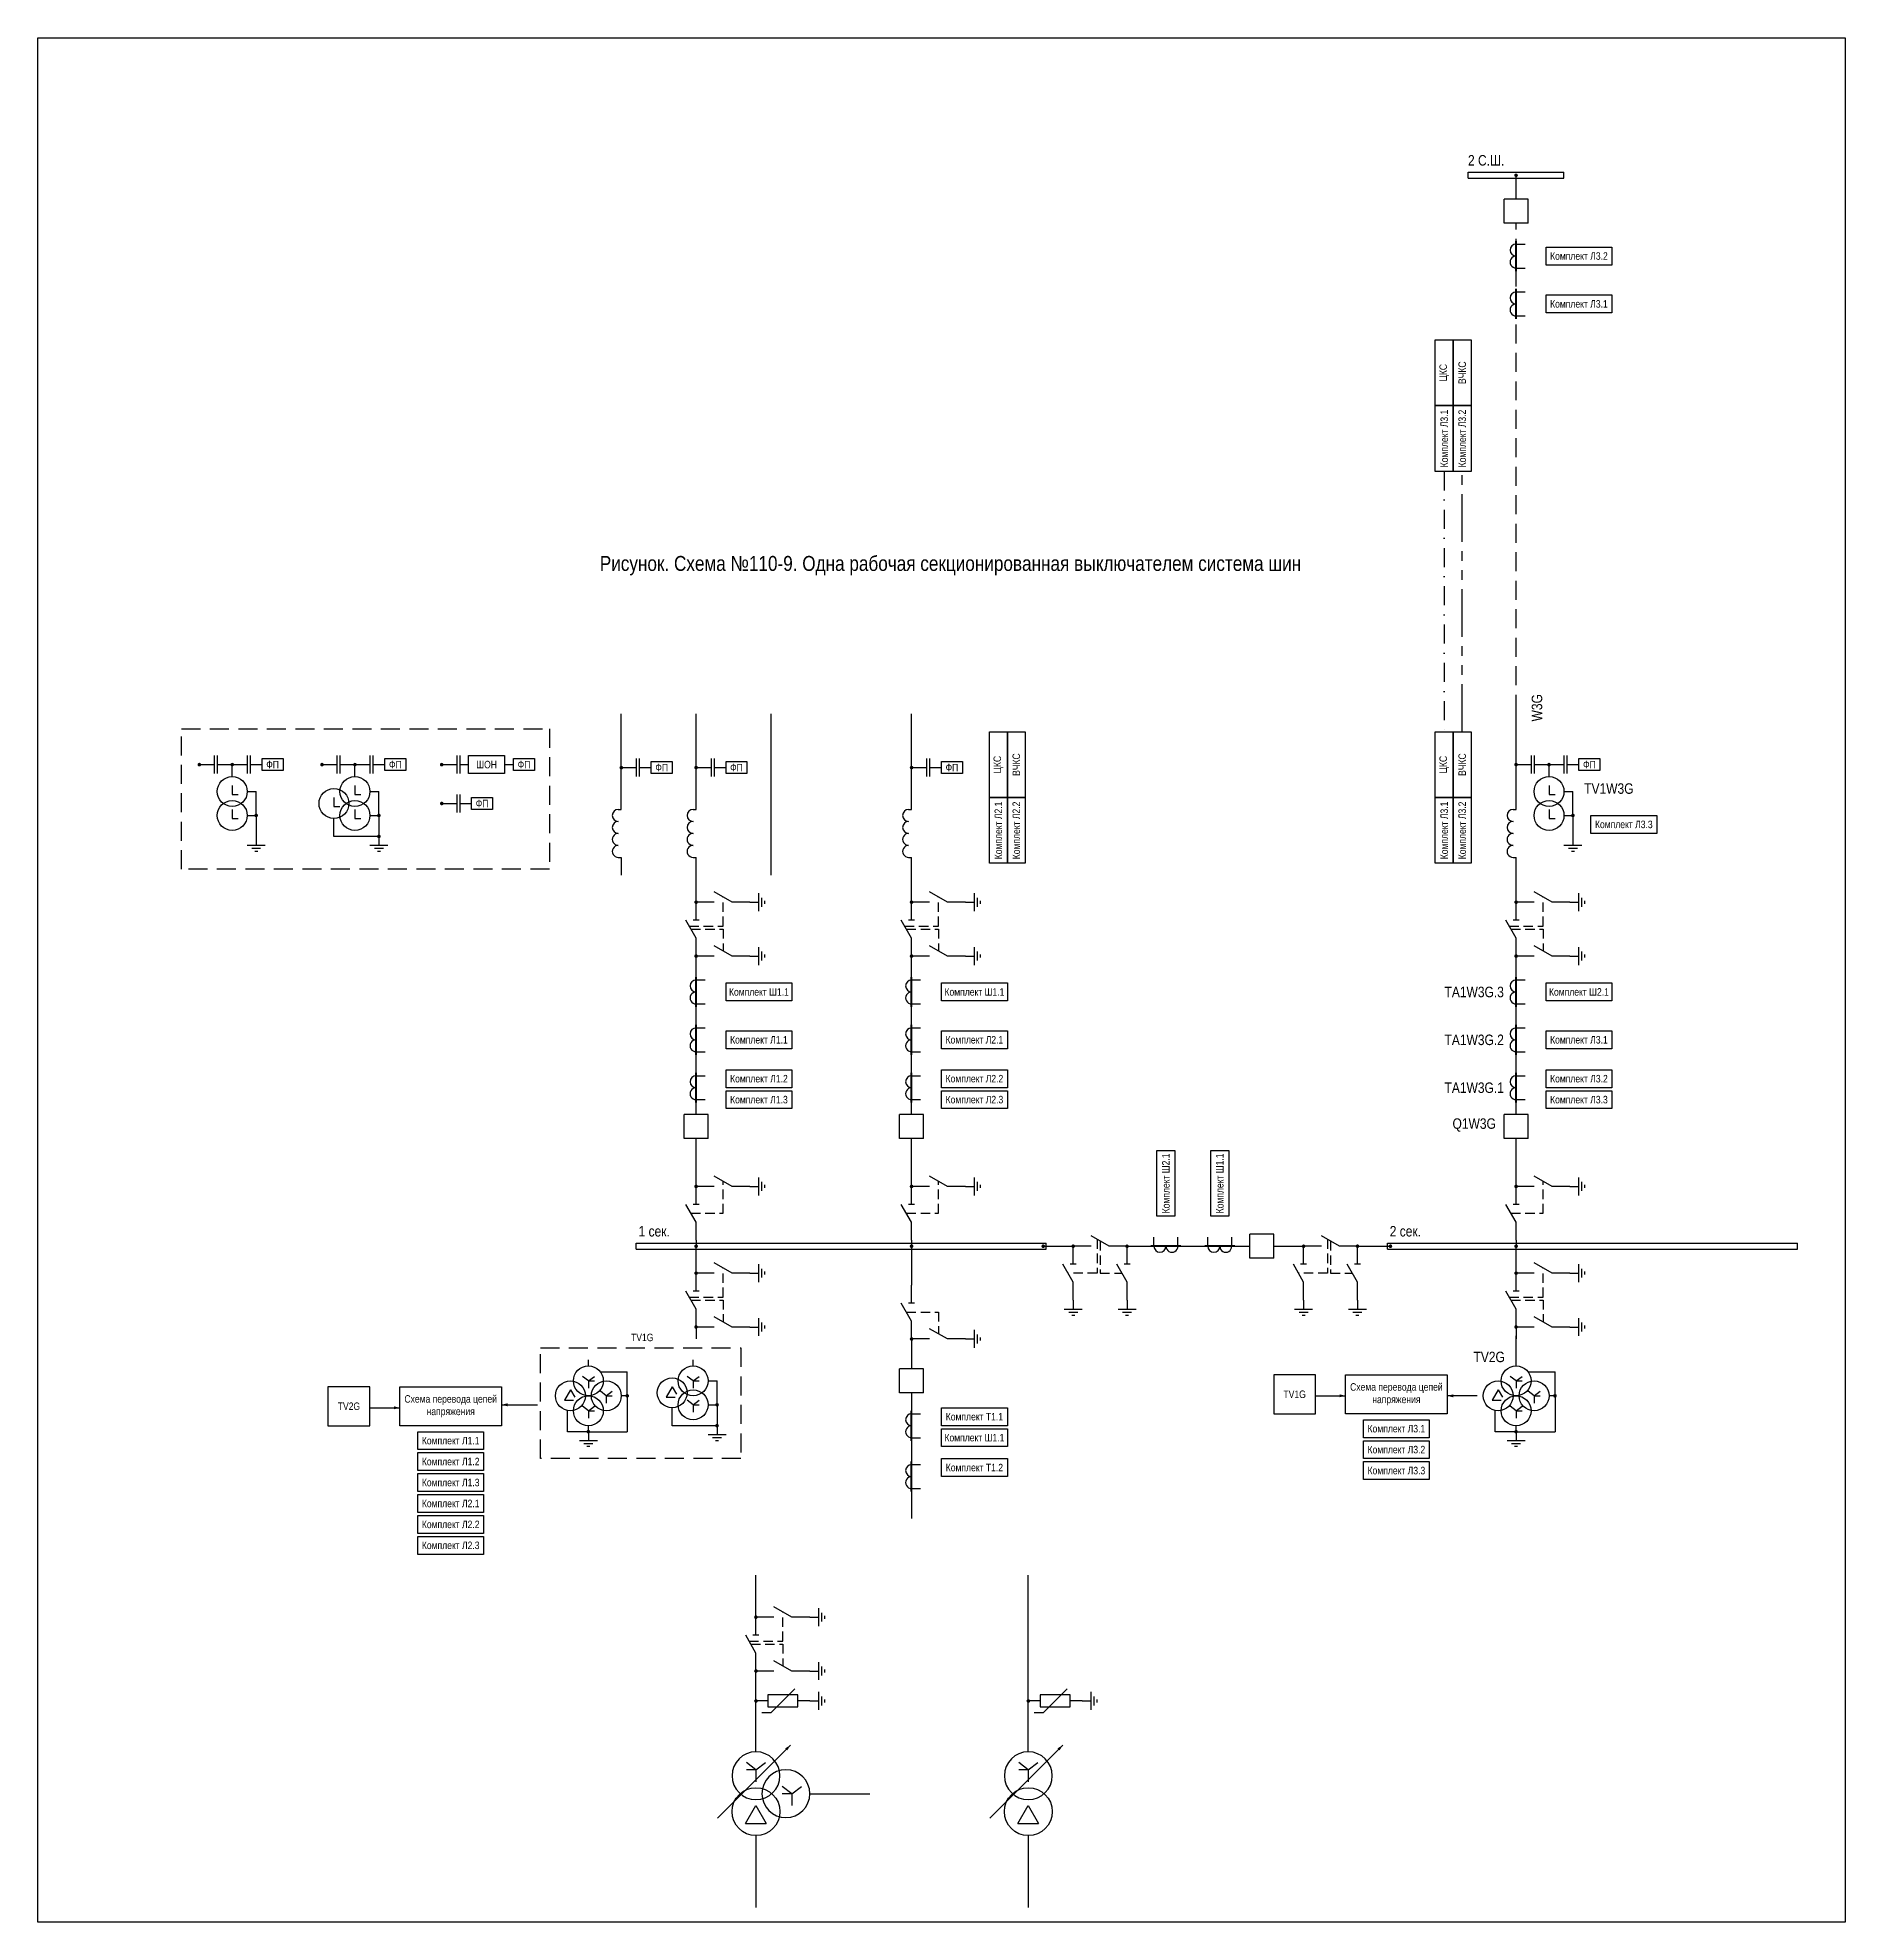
# Model space of a CAD drawing. Header units: millimetres. Extents: x -73 to 1780, y 0 to 1300.
# Drawn here: x -73 to 531, y 485 to 1115 of the extents above; entities that cross this region are included whole.
import ezdxf
from ezdxf.enums import TextEntityAlignment as Align

# ---------------------------------------------------------------- set-up
doc = ezdxf.new("R2010")
doc.units = ezdxf.units.MM
for name, pattern in [('фантом2', [31.75, 15.875, -3.175, 3.175, -3.175, 3.175, -3.175]), ('штриховая2', [9.525, 6.35, -3.175]), ('штрихпунктирная2', [12.7, 6.35, -3.175, 0, -3.175])]:
    doc.linetypes.add(name, pattern=pattern)
doc.layers.add('Основная', color=7, linetype='Continuous')
doc.styles.get("Standard").update_dxf_attribs({"font": 'ARIALN.TTF'})
doc.styles.add('Вывод', font='tahoma.ttf', dxfattribs={"height": 2.5})
doc.styles.add('Компонент', font='ARIALN.TTF', dxfattribs={"height": 3.5})
doc.styles.add('Функция', font='ARIALN.TTF', dxfattribs={"height": 2})

# ---------------------------------------------------------------- blocks, each defined once
blk = doc.blocks.new('*U45')
at = {"layer": 'Основная', "color": 0}
for p, q in [((0, 0), (137, 0)), ((0, -2), (0, 0)), ((137, -2), (137, 0)), ((0, -2), (137, -2))]:
    blk.add_line(p, q, dxfattribs=at)
at = {"layer": 'Основная', "style": 'Компонент'}
blk.add_attdef('ОШ', text='', height=3.5, dxfattribs=at).set_placement((6, 4), align=Align.MIDDLE_CENTER)
blk = doc.blocks.new('*U14')
at = {"layer": 'Основная', "color": 0}
blk.add_line((0, 0), (6, 3.43), dxfattribs=at)
blk = doc.blocks.new('*U26')
at = {"layer": 'Основная', "color": 0}
for p, q in [((-3, 0), (-9, 0)), ((9, 0), (3, 0))]:
    blk.add_line(p, q, dxfattribs=at)
at = {"layer": 'Основная', "ltscale": 0.25, "xscale": -1}
blk.add_blockref('*U14', (3, 0), dxfattribs=at)
at = {"layer": 'Основная'}
for tag, height, style, p in [('ОУ', 3.5, 'Компонент', (-25, 0)), ('В1', 2.5, 'Вывод', (-7, -2)), ('В2', 2.5, 'Вывод', (7, -2))]:
    blk.add_attdef(tag, text='', height=height, dxfattribs=dict(at, style=style)).set_placement(p, align=Align.MIDDLE_CENTER)
blk = doc.blocks.new('*U27')
at = {"layer": 'Основная'}
for p, q in [((-3, 0), (0, 0)), ((0, -3), (0, 3)), ((1, -1.5), (1, 1.5)), ((2, -0.5), (2, 0.5))]:
    blk.add_line(p, q, dxfattribs=at)
blk = doc.blocks.new('*U16')
at = {"layer": 'Основная', "color": 0}
blk.add_line((0, -1), (0, 1), dxfattribs=at)
blk = doc.blocks.new('*U25')
at = {"layer": 'Основная', "color": 0}
for p, q in [((0, 3), (0, 9)), ((0, -9), (0, -3))]:
    blk.add_line(p, q, dxfattribs=at)
at = {"ltscale": 0.25, "rotation": 89.99999999999999}
blk.add_blockref('*U16', (0, 3), dxfattribs=at)
at = {"layer": 'Основная', "ltscale": 0.25, "rotation": 89.99999999999999}
blk.add_blockref('*U14', (0, -3), dxfattribs=at)
at = {"layer": 'Основная'}
for tag, height, style, p in [('В1', 2.5, 'Вывод', (2, 7)), ('ОУ', 3.5, 'Компонент', (-12, 0)), ('В2', 2.5, 'Вывод', (2, -7))]:
    blk.add_attdef(tag, text='', height=height, dxfattribs=dict(at, style=style)).set_placement(p, align=Align.MIDDLE_CENTER)
blk = doc.blocks.new('*U29')
at = {"layer": 'Основная'}
for p, q in [((0, 0), (-8, 0)), ((-8, -8), (-8, 0)), ((0, -8), (0, 0)), ((0, -8), (-8, -8))]:
    blk.add_line(p, q, dxfattribs=at)
at = {"layer": 'Основная', "style": 'Компонент'}
blk.add_attdef('ОУ', text='', height=3.5, dxfattribs=at).set_placement((-15, -3), align=Align.MIDDLE_CENTER)
blk = doc.blocks.new('*U30')
at = {"ltscale": 0.25, "const_width": 0.6}
blk.add_lwpolyline([(0, -0.3, 1), (0, 0.3, 1)], format="xyb", close=True, dxfattribs=at)
at = {"layer": 'Основная', "color": 0}
for p, q in [((0, 14), (0, 16)), ((0, 2), (0, 14)), ((0, 0), (0, 2))]:
    blk.add_line(p, q, dxfattribs=at)
blk = doc.blocks.new('*U52')
at = {"ltscale": 0.25}
for p, q in [((0, 4), (3, 4)), ((0, -4), (3, -4))]:
    blk.add_line(p, q, dxfattribs=at)
for centre, major_axis, start_param, end_param in [((0, -2), (-2, 0), 4.712389, 7.853982), ((0, 2), (0, -2), 3.141593, 6.283185)]:
    blk.add_ellipse(centre, major_axis=major_axis, ratio=1, start_param=start_param, end_param=end_param, dxfattribs=at)
at = {"layer": 'Основная', "color": 0, "lineweight": 50}
blk.add_line((0, -5), (0, 5), dxfattribs=at)
at = {"layer": 'Основная'}
for tag, height, style, p in [('В1', 2.5, 'Вывод', (5, 6)), ('ОУ', 3.5, 'Компонент', (-6, 0)), ('В2', 2.5, 'Вывод', (5, -6))]:
    blk.add_attdef(tag, text='', height=height, dxfattribs=dict(at, style=style)).set_placement(p, align=Align.MIDDLE_CENTER)
blk = doc.blocks.new('*U36')
at = {"ltscale": 0.25, "const_width": 0.6}
blk.add_lwpolyline([(0, -0.3, 1), (0, 0.3, 1)], format="xyb", close=True, dxfattribs=at)
at = {"layer": 'Основная', "color": 0}
for p, q in [((0, 7), (0, 9)), ((0, 2), (0, 7)), ((0, 0), (0, 2))]:
    blk.add_line(p, q, dxfattribs=at)
blk = doc.blocks.new('*U35')
at = {"ltscale": 0.25}
for p, q in [((0, 8), (1, 8)), ((0, -8), (1, -8))]:
    blk.add_line(p, q, dxfattribs=at)
for centre, major_axis, start_param, end_param in [((0, 6), (0, -2), 3.141593, 6.283185), ((0, -2), (-2, 0), 4.712389, 7.853982), ((0, 2), (0, -2), 3.141593, 6.283185), ((0, -6), (-2, 0), 4.712389, 7.853982)]:
    blk.add_ellipse(centre, major_axis=major_axis, ratio=1, start_param=start_param, end_param=end_param, dxfattribs=at)
at = {"layer": 'Основная'}
for tag, height, style, p in [('В1', 2.5, 'Вывод', (5, 6)), ('ОУ', 3.5, 'Компонент', (-6, 0)), ('В2', 2.5, 'Вывод', (5, -6))]:
    blk.add_attdef(tag, text='', height=height, dxfattribs=dict(at, style=style)).set_placement(p, align=Align.MIDDLE_CENTER)
blk = doc.blocks.new('*U40')
at = {"ltscale": 0.35}
for p, q in [((0, 2), (-2, -1.5)), ((0, 2), (1.5, -0.5)), ((-2, -1.5), (1, -1.5))]:
    blk.add_line(p, q, dxfattribs=at)
blk.add_circle((0, 0), 5, dxfattribs=at)
at = {"ltscale": 0.35, "style": 'Компонент'}
blk.add_attdef('ОУ', text='', height=3.5, dxfattribs=at).set_placement((-3, 10), align=Align.MIDDLE_CENTER)
blk = doc.blocks.new('*U39')
at = {"ltscale": 0.35}
for q in [(-2, 1.5), (2, 1.5), (2, 0), (0, -2.5)]:
    blk.add_line((0, 0), q, dxfattribs=at)
blk.add_circle((0, 0), 5, dxfattribs=at)
at = {"ltscale": 0.35, "style": 'Компонент'}
blk.add_attdef('ОУ', text='', height=3.5, dxfattribs=at).set_placement((0, 8), align=Align.MIDDLE_CENTER)
blk = doc.blocks.new('*U46')
at = {"ltscale": 0.25, "const_width": 0.6}
blk.add_lwpolyline([(0, -0.3, 1), (0, 0.3, 1)], format="xyb", close=True, dxfattribs=at)
at = {"layer": 'Основная', "color": 0}
for p, q in [((0, 6), (0, 8)), ((0, 2), (0, 6)), ((0, 0), (0, 2))]:
    blk.add_line(p, q, dxfattribs=at)
blk = doc.blocks.new('*U42')
at = {"layer": 'Основная'}
for p, q in [((3, 0), (-3, 0)), ((0, 3), (0, 0)), ((1.5, -1), (-1.5, -1)), ((0.5, -2), (-0.5, -2))]:
    blk.add_line(p, q, dxfattribs=at)
blk = doc.blocks.new('*U47')
at = {"ltscale": 0.25, "const_width": 0.6}
blk.add_lwpolyline([(0.3, 0, 1), (-0.3, 0, 1)], format="xyb", close=True, dxfattribs=at)
at = {"layer": 'Основная', "color": 0}
for p, q in [((-13, 0), (-15, 0)), ((-2, 0), (-13, 0)), ((0, 0), (-2, 0))]:
    blk.add_line(p, q, dxfattribs=at)
blk = doc.blocks.new('*U43')
at = {"ltscale": 0.25, "const_width": 0.6}
blk.add_lwpolyline([(0, -0.3, 1), (0, 0.3, 1)], format="xyb", close=True, dxfattribs=at)
at = {"layer": 'Основная', "color": 0}
for p, q in [((0, 7), (0, 9)), ((0, 2), (0, 7)), ((0, 0), (0, 2))]:
    blk.add_line(p, q, dxfattribs=at)
blk = doc.blocks.new('*U44')
at = {"ltscale": 0.25, "const_width": 0.6}
blk.add_lwpolyline([(0, 0.3, 1), (0, -0.3, 1)], format="xyb", close=True, dxfattribs=at)
at = {"layer": 'Основная', "color": 0}
for p, q in [((0, 0), (0, -2)), ((0, -2), (0, -2)), ((0, -2), (0, -4))]:
    blk.add_line(p, q, dxfattribs=at)
blk = doc.blocks.new('*U48')
at = {"ltscale": 0.25, "const_width": 0.6}
blk.add_lwpolyline([(0.3, 0, 1), (-0.3, 0, 1)], format="xyb", close=True, dxfattribs=at)
at = {"layer": 'Основная', "color": 0}
for p, q in [((-5, 0), (-7, 0)), ((-2, 0), (-5, 0)), ((0, 0), (-2, 0))]:
    blk.add_line(p, q, dxfattribs=at)
blk = doc.blocks.new('*U49')
at = {"ltscale": 0.25, "const_width": 0.6}
blk.add_lwpolyline([(0, -0.3, 1), (0, 0.3, 1)], format="xyb", close=True, dxfattribs=at)
at = {"layer": 'Основная', "color": 0}
for p, q in [((0, 6), (0, 8)), ((0, 2), (0, 6)), ((0, 0), (0, 2))]:
    blk.add_line(p, q, dxfattribs=at)
blk = doc.blocks.new('*U50')
at = {"layer": 'Основная', "color": 0}
for p, q in [((-3, 0), (-9, 0)), ((9, 0), (3, 0))]:
    blk.add_line(p, q, dxfattribs=at)
at = {"layer": 'Основная', "ltscale": 0.25, "xscale": -1}
blk.add_blockref('*U14', (3, 0), dxfattribs=at)
at = {"layer": 'Основная'}
for tag, height, style, p in [('ОУ', 3.5, 'Компонент', (-25, 0)), ('В1', 2.5, 'Вывод', (-7, -2)), ('В2', 2.5, 'Вывод', (7, -2))]:
    blk.add_attdef(tag, text='', height=height, dxfattribs=dict(at, style=style)).set_placement(p, align=Align.MIDDLE_CENTER)
blk = doc.blocks.new('*U51')
at = {"layer": 'Основная'}
for p, q in [((-3, 0), (3, 0)), ((0, 3), (0, 0)), ((-1.5, -1), (1.5, -1)), ((-0.5, -2), (0.5, -2))]:
    blk.add_line(p, q, dxfattribs=at)
blk = doc.blocks.new('*U53')
at = {"ltscale": 0.25}
for p, q in [((-4, 0), (-4, 3)), ((4, 0), (4, 3))]:
    blk.add_line(p, q, dxfattribs=at)
for centre, major_axis, start_param, end_param in [((2, 0), (0, -2), 4.712389, 7.853982), ((-2, 0), (2, 0), 3.141593, 6.283185)]:
    blk.add_ellipse(centre, major_axis=major_axis, ratio=1, start_param=start_param, end_param=end_param, dxfattribs=at)
at = {"layer": 'Основная', "color": 0, "lineweight": 50}
blk.add_line((5, 0), (-5, 0), dxfattribs=at)
at = {"layer": 'Основная'}
for tag, height, style, p in [('В1', 2.5, 'Вывод', (-6, 5)), ('В2', 2.5, 'Вывод', (6, 5)), ('ОУ', 3.5, 'Компонент', (0, -6))]:
    blk.add_attdef(tag, text='', height=height, dxfattribs=dict(at, style=style)).set_placement(p, align=Align.MIDDLE_CENTER)
blk = doc.blocks.new('*U54')
at = {"ltscale": 0.25, "const_width": 0.6}
blk.add_lwpolyline([(0, 0.3, 1), (0, -0.3, 1)], format="xyb", close=True, dxfattribs=at)
at = {"layer": 'Основная', "color": 0}
for p, q in [((0, 0), (0, -2)), ((0, -2), (0, -8)), ((0, -8), (0, -10))]:
    blk.add_line(p, q, dxfattribs=at)
blk = doc.blocks.new('*U55')
at = {"ltscale": 0.35}
for q in [(4, 4), (-7, -4)]:
    blk.add_line((-4, -4), q, dxfattribs=at)
blk.add_lwpolyline([(5, 2), (-5, 2), (-5, -2), (5, -2)], close=True, dxfattribs=at)
at = {"layer": 'Основная', "color": 0}
for p, q in [((9, 0), (5, 0)), ((-5, 0), (-9, 0))]:
    blk.add_line(p, q, dxfattribs=at)
at = {"layer": 'Основная'}
for tag, height, style, p in [('ОУ', 3.5, 'Компонент', (0, 6)), ('В1', 2.5, 'Вывод', (-7, -2)), ('F', 2, 'Функция', (-3, -5)), ('В2', 2.5, 'Вывод', (7, -2))]:
    blk.add_attdef(tag, text='', height=height, dxfattribs=dict(at, style=style)).set_placement(p, align=Align.MIDDLE_CENTER)
blk = doc.blocks.new('*U56')
at = {"layer": 'Основная'}
for p, q in [((-3, 0), (0, 0)), ((0, -3), (0, 3)), ((1, -1.5), (1, 1.5)), ((2, -0.5), (2, 0.5))]:
    blk.add_line(p, q, dxfattribs=at)
blk = doc.blocks.new('*U59')
at = {"ltscale": 0.25}
for p, q in [((-3.46, -4), (0, 2)), ((0, 2), (3.46, -4)), ((-3.46, -4), (3.46, -4))]:
    blk.add_line(p, q, dxfattribs=at)
blk.add_circle((0, 0), 8, dxfattribs=at)
at = {"layer": 'Основная', "style": 'Компонент'}
blk.add_attdef('ОУ', text='', height=3.5, dxfattribs=at).set_placement((17, 0), align=Align.MIDDLE_CENTER)
blk = doc.blocks.new('*U60')
at = {"ltscale": 0.25}
for p, q in [((0, 0), (-20, 0)), ((14.44, 0), (0, 0))]:
    blk.add_line(p, q, dxfattribs=at)
blk.add_lwpolyline([(-18, 0, 1, 0, 0), (-20, 0, 0, 0, 0)], format="xyseb", dxfattribs=at)
at = {"layer": 'Основная', "style": 'Вывод'}
blk.add_attdef('ОС', text='', height=2.5, dxfattribs=at).set_placement((3, 2), align=Align.MIDDLE_CENTER)
blk = doc.blocks.new('*U61')
at = {"ltscale": 0.25}
for q in [(-3.2, 4.4), (3.2, 4.4), (0, -2), (3.21, 2)]:
    blk.add_line((0, 2), q, dxfattribs=at)
blk.add_circle((0, 0), 8, dxfattribs=at)
at = {"layer": 'Основная', "style": 'Компонент'}
blk.add_attdef('ОУ', text='', height=3.5, dxfattribs=at).set_placement((-17, 0), align=Align.MIDDLE_CENTER)
blk = doc.blocks.new('*U62')
at = {"ltscale": 0.25}
for q in [(-5.2, 2.4), (1.2, 2.4), (1.21, 0), (-2, -4)]:
    blk.add_line((-2, 0), q, dxfattribs=at)
blk.add_circle((0, 0), 8, dxfattribs=at)
at = {"layer": 'Основная', "style": 'Компонент'}
blk.add_attdef('ОУ', text='', height=3.5, dxfattribs=at).set_placement((0, -17), align=Align.MIDDLE_CENTER)
blk = doc.blocks.new('*U63')
at = {"ltscale": 0.35}
for p, q in [((0, 2), (0, -1)), ((0, -1), (2, -1))]:
    blk.add_line(p, q, dxfattribs=at)
blk.add_circle((0, 0), 5, dxfattribs=at)
at = {"ltscale": 0.35, "style": 'Компонент'}
blk.add_attdef('ОУ', text='', height=3.5, dxfattribs=at).set_placement((0, 8), align=Align.MIDDLE_CENTER)
blk = doc.blocks.new('*U64')
at = {"ltscale": 0.35}
for p, q in [((0, 2), (0, -1)), ((0, -1), (2, -1))]:
    blk.add_line(p, q, dxfattribs=at)
blk.add_circle((0, 0), 5, dxfattribs=at)
at = {"ltscale": 0.35, "style": 'Компонент'}
blk.add_attdef('ОУ', text='', height=3.5, dxfattribs=at).set_placement((0, 8), align=Align.MIDDLE_CENTER)
blk = doc.blocks.new('*U68')
at = {"layer": 'Основная'}
for p, q in [((0, 0), (-8, 0)), ((-8, -8), (-8, 0)), ((0, -8), (0, 0)), ((0, -8), (-8, -8))]:
    blk.add_line(p, q, dxfattribs=at)
at = {"layer": 'Основная', "style": 'Компонент'}
blk.add_attdef('ОУ', text='', height=3.5, dxfattribs=at).set_placement((-18, -3), align=Align.MIDDLE_CENTER)
blk = doc.blocks.new('*U69')
at = {"ltscale": 0.25}
for p, q in [((0, 4), (3, 4)), ((0, -4), (3, -4))]:
    blk.add_line(p, q, dxfattribs=at)
for centre, major_axis, start_param, end_param in [((0, -2), (-2, 0), 4.712389, 7.853982), ((0, 2), (0, -2), 3.141593, 6.283185)]:
    blk.add_ellipse(centre, major_axis=major_axis, ratio=1, start_param=start_param, end_param=end_param, dxfattribs=at)
at = {"layer": 'Основная', "color": 0, "lineweight": 50}
blk.add_line((0, -5), (0, 5), dxfattribs=at)
at = {"layer": 'Основная'}
for tag, height, style, p in [('В1', 2.5, 'Вывод', (5, 6)), ('ОУ', 3.5, 'Компонент', (-14, 0)), ('В2', 2.5, 'Вывод', (5, -6))]:
    blk.add_attdef(tag, text='', height=height, dxfattribs=dict(at, style=style)).set_placement(p, align=Align.MIDDLE_CENTER)
blk = doc.blocks.new('*U65')
at = {"layer": 'Основная', "color": 0}
for p, q in [((0, 0), (32, 0)), ((0, -2), (0, 0)), ((32, -2), (32, 0)), ((0, -2), (32, -2))]:
    blk.add_line(p, q, dxfattribs=at)
at = {"layer": 'Основная', "style": 'Компонент'}
blk.add_attdef('ОШ', text='', height=3.5, dxfattribs=at).set_placement((6, 4), align=Align.MIDDLE_CENTER)
blk = doc.blocks.new('*U67')
at = {"ltscale": 0.35}
for p, q in [((0, 2), (0, -1)), ((0, -1), (2, -1))]:
    blk.add_line(p, q, dxfattribs=at)
blk.add_circle((0, 0), 5, dxfattribs=at)
at = {"ltscale": 0.35, "style": 'Компонент'}
blk.add_attdef('ОУ', text='', height=3.5, dxfattribs=at).set_placement((20, 1), align=Align.MIDDLE_CENTER)
blk = doc.blocks.new('*U66')
at = {"ltscale": 0.35}
for q in [(-2, 1.5), (2, 1.5), (2, 0), (0, -2.5)]:
    blk.add_line((0, 0), q, dxfattribs=at)
blk.add_circle((0, 0), 5, dxfattribs=at)
at = {"ltscale": 0.35, "style": 'Компонент'}
blk.add_attdef('ОУ', text='', height=3.5, dxfattribs=at).set_placement((-9, 8), align=Align.MIDDLE_CENTER)

msp = doc.modelspace()

# ---------------------------------------------------------------- linework, layer by layer
at = {"ltscale": 0.25, "const_width": 0.6}
for points in [[(420.7, 1069, 1), (421.3, 1069, 1)], [(-19.3, 872, 1), (-18.7, 872, 1)], [(-8.3, 872, 1), (-7.7, 872, 1)], [(21.7, 872, 1), (22.3, 872, 1)], [(32.7, 872, 1), (33.3, 872, 1)], [(61.7, 872, 1), (62.3, 872, 1)], [(121.7, 871, 1), (122.3, 871, 1)], [(146.7, 871, 1), (147.3, 871, 1)], [(218.7, 871, 1), (219.3, 871, 1)], [(420.7, 872, 1), (421.3, 872, 1)], [(431.7, 872, 1), (432.3, 872, 1)], [(61.7, 859, 1), (62.3, 859, 1)], [(146.7, 808, 1), (147.3, 808, 1)], [(218.7, 808, 1), (219.3, 808, 1)], [(420.7, 808, 1), (421.3, 808, 1)], [(146.7, 711, 1), (147.3, 711, 1)], [(218.7, 711, 1), (219.3, 711, 1)], [(262.7, 711, 1), (263.3, 711, 1)], [(272.7, 711, 1), (273.3, 711, 1)], [(290.7, 711, 1), (291.3, 711, 1)], [(349.7, 711, 1), (350.3, 711, 1)], [(367.7, 711, 1), (368.3, 711, 1)], [(378.7, 711, 1), (379.3, 711, 1)], [(420.7, 711, 1), (421.3, 711, 1)], [(420.7, 711, 1), (421.3, 711, 1)], [(166.7, 587, 1), (167.3, 587, 1)], [(166.7, 569, 1), (167.3, 569, 1)], [(166.7, 559, 1), (167.3, 559, 1)], [(257.7, 559, 1), (258.3, 559, 1)]]:
    msp.add_lwpolyline(points, format="xyb", close=True, dxfattribs=at)
at = {"layer": 'Основная'}
for points in [[(-73, 1115), (531, 1115), (531, 485), (-73, 485)], [(2, 874), (9, 874), (9, 870), (2, 870)], [(43, 874), (50, 874), (50, 870), (43, 870)], [(71, 875), (83, 875), (83, 869), (71, 869)], [(86, 874), (93, 874), (93, 870), (86, 870)], [(132, 873), (139, 873), (139, 869), (132, 869)], [(157, 873), (164, 873), (164, 869), (157, 869)], [(229, 873), (236, 873), (236, 869), (229, 869)], [(442, 874), (449, 874), (449, 870), (442, 870)], [(72, 861), (79, 861), (79, 857), (72, 857)], [(354, 668), (340, 668), (340, 655), (354, 655)], [(398, 668), (398, 655), (364, 655), (364, 668)], [(38, 664), (24, 664), (24, 651), (38, 651)], [(82, 664), (82, 651), (48, 651), (48, 664)]]:
    msp.add_lwpolyline(points, close=True, dxfattribs=at)
for points in [[(421, 1061), (421, 1069)], [(122, 857), (122, 889)], [(147, 857), (147, 889)], [(172, 889), (172, 835)], [(219, 857), (219, 889)], [(421, 857), (421, 889)], [(-19, 872), (-14, 872)], [(-14, 875), (-14, 869)], [(-13, 875), (-13, 869)], [(-13, 872), (-3, 872)], [(-8, 868), (-8, 872)], [(-3, 875), (-3, 869)], [(-2, 875), (-2, 869)], [(-2, 872), (2, 872)], [(22, 872), (27, 872)], [(27, 875), (27, 869)], [(28, 875), (28, 869)], [(28, 872), (38, 872)], [(33, 868), (33, 872)], [(33, 869), (33, 871)], [(38, 875), (38, 869)], [(39, 875), (39, 869)], [(39, 872), (43, 872)], [(62, 872), (67, 872)], [(67, 875), (67, 869)], [(68, 875), (68, 869)], [(68, 872), (71, 872)], [(83, 872), (86, 872)], [(122, 871), (127, 871)], [(127, 874), (127, 868)], [(128, 874), (128, 868)], [(128, 871), (132, 871)], [(147, 871), (152, 871)], [(152, 874), (152, 868)], [(153, 874), (153, 868)], [(153, 871), (157, 871)], [(219, 871), (224, 871)], [(224, 874), (224, 868)], [(225, 874), (225, 868)], [(225, 871), (229, 871)], [(421, 872), (426, 872)], [(426, 875), (426, 869)], [(427, 875), (427, 869)], [(427, 872), (437, 872)], [(432, 868), (432, 872)], [(437, 875), (437, 869)], [(438, 875), (438, 869)], [(438, 872), (442, 872)], [(62, 859), (67, 859)], [(67, 862), (67, 856)], [(68, 862), (68, 856)], [(68, 859), (72, 859)], [(122, 841), (122, 835)], [(147, 835), (147, 841)], [(219, 835), (219, 841)], [(421, 835), (421, 841)], [(147, 755), (147, 808)], [(219, 755), (219, 808)], [(421, 755), (421, 808)], [(147, 713), (147, 711)], [(219, 713), (219, 711)], [(421, 713), (421, 711)], [(421, 713), (421, 711)], [(219, 711), (219, 698)], [(263, 711), (273, 711)], [(291, 711), (332, 711)], [(340, 711), (350, 711)], [(368, 711), (379, 711)], [(421, 671), (421, 681)], [(111, 671), (111, 673)], [(115, 669), (124, 669)], [(146, 671), (146, 673)], [(425, 669), (434, 669)], [(219, 662), (219, 620)], [(38, 657), (48, 657)], [(82, 658), (94, 658)], [(124, 661), (122, 661)], [(124, 661), (124, 649)], [(354, 661), (364, 661)], [(408, 661), (398, 661)], [(434, 661), (432, 661)], [(434, 661), (434, 649)], [(111, 649), (111, 651)], [(111, 649), (124, 649)], [(421, 649), (421, 651)], [(421, 649), (434, 649)], [(167, 587), (167, 601)], [(258, 542), (258, 601)], [(167, 542), (167, 569)], [(185, 528), (205, 528)], [(167, 514), (167, 490)], [(258, 514), (258, 490)]]:
    msp.add_lwpolyline(points, dxfattribs=at)
at = {"layer": 'Основная', "linetype": 'штриховая2'}
msp.add_lwpolyline([(421, 889), (421, 1053)], dxfattribs=at)
at = {"layer": 'Основная', "color": 5}
for points in [[(431, 1045), (453, 1045), (453, 1039), (431, 1039)], [(431, 1029), (453, 1029), (453, 1023), (431, 1023)], [(394, 992), (394, 1014), (400, 1014), (400, 992)], [(400, 992), (400, 1014), (406, 1014), (406, 992)], [(394, 970), (394, 992), (400, 992), (400, 970)], [(400, 970), (400, 992), (406, 992), (406, 970)], [(245, 861), (245, 883), (251, 883), (251, 861)], [(251, 861), (251, 883), (257, 883), (257, 861)], [(394, 861), (394, 883), (400, 883), (400, 861)], [(400, 861), (400, 883), (406, 883), (406, 861)], [(245, 839), (245, 861), (251, 861), (251, 839)], [(251, 839), (251, 861), (257, 861), (257, 839)], [(394, 839), (394, 861), (400, 861), (400, 839)], [(400, 839), (400, 861), (406, 861), (406, 839)], [(446, 855), (468, 855), (468, 849), (446, 849)], [(157, 799), (179, 799), (179, 793), (157, 793)], [(229, 799), (251, 799), (251, 793), (229, 793)], [(431, 799), (453, 799), (453, 793), (431, 793)], [(157, 783), (179, 783), (179, 777), (157, 777)], [(229, 783), (251, 783), (251, 777), (229, 777)], [(431, 783), (453, 783), (453, 777), (431, 777)], [(157, 770), (179, 770), (179, 764), (157, 764)], [(229, 770), (251, 770), (251, 764), (229, 764)], [(431, 770), (453, 770), (453, 764), (431, 764)], [(157, 763), (179, 763), (179, 757), (157, 757)], [(229, 763), (251, 763), (251, 757), (229, 757)], [(431, 763), (453, 763), (453, 757), (431, 757)], [(301, 721), (301, 743), (307, 743), (307, 721)], [(319, 721), (319, 743), (325, 743), (325, 721)], [(229, 657), (251, 657), (251, 651), (229, 651)], [(54, 649), (76, 649), (76, 643), (54, 643)], [(229, 650), (251, 650), (251, 644), (229, 644)], [(370, 653), (392, 653), (392, 647), (370, 647)], [(370, 646), (392, 646), (392, 640), (370, 640)], [(54, 642), (76, 642), (76, 636), (54, 636)], [(229, 640), (251, 640), (251, 634), (229, 634)], [(370, 639), (392, 639), (392, 633), (370, 633)], [(54, 635), (76, 635), (76, 629), (54, 629)], [(54, 628), (76, 628), (76, 622), (54, 622)], [(54, 621), (76, 621), (76, 615), (54, 615)], [(54, 614), (76, 614), (76, 608), (54, 608)]]:
    msp.add_lwpolyline(points, close=True, dxfattribs=at)
at = {"layer": 'Основная', "linetype": 'штрихпунктирная2'}
msp.add_lwpolyline([(397, 970), (397, 883)], dxfattribs=at)
at = {"layer": 'Основная', "linetype": 'фантом2'}
msp.add_lwpolyline([(403, 883), (403, 970)], dxfattribs=at)
at = {"layer": 'Основная', "linetype": 'штриховая2'}
for points in [[(-25, 884), (98, 884), (98, 837), (-25, 837)], [(95, 677), (162, 677), (162, 640), (95, 640)]]:
    msp.add_lwpolyline(points, close=True, dxfattribs=at)
at = {"layer": 'Основная', "ltscale": 100}
for points in [[(-3, 863), (0, 863)], [(38, 863), (41, 863)], [(437, 863), (440, 863)], [(-3, 855), (0, 855)], [(0, 855), (0, 848)], [(26, 848), (26, 854)], [(38, 855), (41, 855)], [(41, 855), (41, 848)], [(437, 855), (440, 855)], [(440, 855), (440, 848)], [(151, 666), (154, 666)], [(104, 649), (104, 656)], [(139, 651), (139, 657)], [(151, 658), (154, 658)], [(154, 658), (154, 651)], [(414, 649), (414, 656)]]:
    msp.add_lwpolyline(points, dxfattribs=at)
at = {"layer": 'Основная', "linetype": 'штриховая2', "ltscale": 0.5}
for points in [[(144.71, 818), (156, 818), (156, 827.71)], [(216.71, 818), (228, 818), (228, 827.71)], [(418.71, 818), (430, 818), (430, 827.71)], [(145.29, 817), (156, 817), (156, 809.71)], [(217.29, 817), (228, 817), (228, 809.71)], [(419.29, 817), (430, 817), (430, 809.71)], [(145.29, 722), (156, 722), (156, 732.71)], [(217.29, 722), (228, 722), (228, 732.71)], [(419.29, 722), (430, 722), (430, 732.71)], [(281, 713.29), (281, 702), (271.29, 702)], [(282, 712.71), (282, 702), (289.29, 702)], [(358, 713.29), (358, 702), (348.29, 702)], [(359, 712.71), (359, 702), (366.29, 702)], [(144.71, 694), (156, 694), (156, 703.71)], [(418.71, 694), (430, 694), (430, 703.71)], [(145.29, 693), (156, 693), (156, 685.71)], [(419.29, 693), (430, 693), (430, 685.71)], [(217.29, 689), (228, 689), (228, 681.71)], [(164.71, 579), (176, 579), (176, 588.71)], [(165.29, 578), (176, 578), (176, 570.71)]]:
    msp.add_lwpolyline(points, dxfattribs=at)
at = {"layer": 'Основная'}
for points in [[(364, 661, 0, 1, 0), (362, 661, 0, 0, 0)], [(398, 661, 0, 1, 0), (400, 661, 0, 0, 0)], [(48, 657, 0, 1, 0), (46, 657, 0, 0, 0)], [(82, 658, 0, 1, 0), (84, 658, 0, 0, 0)]]:
    msp.add_lwpolyline(points, format="xyseb", dxfattribs=at)

# ---------------------------------------------------------------- block references
at = {"ltscale": 0.35}
for name, p in [('*U55', (176, 559)), ('*U55', (267, 559)), ('*U59', (167, 522)), ('*U59', (258, 522))]:
    msp.add_blockref(name, p, dxfattribs=at)
at = {"ltscale": 0.35, "xscale": -1}
for name, p in [('*U61', (167, 534)), ('*U61', (258, 534)), ('*U62', (177, 528))]:
    msp.add_blockref(name, p, dxfattribs=at)
at = {"layer": 'Основная', "ltscale": 0.25}
for name, p, values in [('*U65', (405, 1070.01), {'ОШ': '2 С.Ш.'}), ('*U68', (425, 755), {'ОУ': 'Q1W3G'}), ('*U45', (127, 712.01), {'ОШ': '1 сек.'}), ('*U45', (378, 712.01), {'ОШ': '2 сек.'})]:
    msp.add_blockref(name, p, dxfattribs=at).add_auto_attribs(values)
for name, p in [('*U29', (425, 1061)), ('*U52', (421, 1042)), ('*U52', (421, 1026)), ('*U46', (0, 855)), ('*U46', (41, 855)), ('*U46', (440, 855)), ('*U42', (0, 845)), ('*U47', (41, 848)), ('*U42', (41, 845)), ('*U42', (440, 845)), ('*U36', (147, 826)), ('*U36', (219, 826)), ('*U36', (421, 826)), ('*U25', (147, 817)), ('*U26', (156, 826)), ('*U27', (168, 826)), ('*U25', (219, 817)), ('*U26', (228, 826)), ('*U27', (240, 826)), ('*U25', (421, 817)), ('*U26', (430, 826)), ('*U27', (442, 826)), ('*U26', (156, 808)), ('*U27', (168, 808)), ('*U26', (228, 808)), ('*U27', (240, 808)), ('*U26', (430, 808)), ('*U27', (442, 808)), ('*U52', (147, 796)), ('*U52', (219, 796)), ('*U52', (147, 780)), ('*U52', (219, 780)), ('*U52', (147, 764)), ('*U52', (219, 764)), ('*U29', (151, 755)), ('*U29', (223, 755)), ('*U30', (147, 731)), ('*U30', (219, 731)), ('*U30', (421, 731)), ('*U25', (147, 722)), ('*U26', (156, 731)), ('*U27', (168, 731)), ('*U25', (219, 722)), ('*U26', (228, 731)), ('*U27', (240, 731)), ('*U25', (421, 722)), ('*U26', (430, 731)), ('*U27', (442, 731)), ('*U50', (282, 711)), ('*U53', (304, 711)), ('*U53', (322, 711)), ('*U29', (340, 715)), ('*U50', (359, 711)), ('*U43', (147, 702)), ('*U25', (273, 702)), ('*U25', (291, 702)), ('*U25', (350, 702)), ('*U25', (368, 702)), ('*U43', (421, 702)), ('*U25', (147, 693)), ('*U26', (156, 702)), ('*U27', (168, 702)), ('*U25', (421, 693)), ('*U26', (430, 702)), ('*U27', (442, 702)), ('*U25', (219, 689)), ('*U51', (273, 690)), ('*U51', (291, 690)), ('*U51', (350, 690)), ('*U51', (368, 690)), ('*U26', (156, 684)), ('*U27', (168, 684)), ('*U26', (430, 684)), ('*U27', (442, 684)), ('*U44', (147, 684)), ('*U54', (219, 680)), ('*U26', (228, 680)), ('*U27', (240, 680)), ('*U44', (421, 684)), ('*U49', (124, 661)), ('*U29', (223, 670)), ('*U49', (434, 661)), ('*U46', (154, 658)), ('*U52', (219, 651)), ('*U48', (111, 649)), ('*U42', (111, 646)), ('*U47', (154, 651)), ('*U42', (154, 648)), ('*U48', (421, 649)), ('*U42', (421, 646)), ('*U52', (219, 634)), ('*U25', (167, 578)), ('*U26', (176, 587)), ('*U27', (188, 587)), ('*U26', (176, 569)), ('*U27', (188, 569)), ('*U56', (188, 559)), ('*U56', (279, 559))]:
    msp.add_blockref(name, p, dxfattribs=at)
at = {"layer": 'Основная', "ltscale": 0.35}
for name, p in [('*U64', (-8, 863)), ('*U64', (26, 859)), ('*U64', (33, 863)), ('*U63', (-8, 855)), ('*U64', (33, 855)), ('*U35', (121, 849)), ('*U35', (146, 849)), ('*U35', (218, 849)), ('*U35', (420, 849)), ('*U63', (432, 855)), ('*U39', (111, 666)), ('*U39', (146, 666)), ('*U40', (105, 661)), ('*U39', (117, 661)), ('*U40', (139, 662)), ('*U39', (146, 658)), ('*U40', (415, 661)), ('*U39', (427, 661)), ('*U39', (111, 656)), ('*U39', (421, 656))]:
    msp.add_blockref(name, p, dxfattribs=at)
for name, p, values in [('*U67', (432, 863), {'ОУ': 'TV1W3G'}), ('*U66', (421, 666), {'ОУ': 'TV2G'})]:
    msp.add_blockref(name, p, dxfattribs=at).add_auto_attribs(values)
at = {"layer": 'Основная', "ltscale": 0.25}
ref = msp.add_blockref('*U69', (421, 796), dxfattribs=at)
ref.add_attrib('ОУ', 'TA1W3G.3', dxfattribs={"height": 3.5, "style": 'Компонент'}).set_placement((407, 796), align=Align.MIDDLE_CENTER)
ref = msp.add_blockref('*U69', (421, 780), dxfattribs=at)
ref.add_attrib('ОУ', 'TA1W3G.2', dxfattribs={"height": 3.5, "style": 'Компонент'}).set_placement((407, 780), align=Align.MIDDLE_CENTER)
ref = msp.add_blockref('*U69', (421, 764), dxfattribs=at)
ref.add_attrib('ОУ', 'TA1W3G.1', dxfattribs={"height": 3.5, "style": 'Компонент'}).set_placement((407, 764), align=Align.MIDDLE_CENTER)
at = {"layer": 'Основная', "ltscale": 0.25, "rotation": 224.9999999999999}
for p in [(164.36, 530.05), (255.36, 530.05)]:
    msp.add_blockref('*U60', p, dxfattribs=at)

# ---------------------------------------------------------------- texts
at = {"layer": 'Основная', "char_height": 2.5, "attachment_point": 5}
for s, insert, width in [('Комплект Л3.2', (442, 1042), 22), ('Комплект Л3.1', (442, 1026), 22), ('ФП', (5.5, 872), 7), ('ФП', (46.5, 872), 7), ('ШОН', (77, 872), 12), ('ФП', (89.5, 872), 7), ('ФП', (135.5, 871), 7), ('ФП', (160.5, 871), 7), ('ФП', (232.5, 871), 7), ('ФП', (445.5, 872), 7), ('ФП', (75.5, 859), 7), ('Комплект Л3.3', (457, 852), 22), ('Комплект Ш1.1', (168, 796), 22), ('Комплект Ш1.1', (240, 796), 22), ('Комплект Ш2.1', (442, 796), 22), ('Комплект Л1.1', (168, 780), 22), ('Комплект Л2.1', (240, 780), 22), ('Комплект Л3.1', (442, 780), 22), ('Комплект Л1.2', (168, 767), 22), ('Комплект Л2.2', (240, 767), 22), ('Комплект Л3.2', (442, 767), 22), ('Комплект Л1.3', (168, 760), 22), ('Комплект Л2.3', (240, 760), 22), ('Комплект Л3.3', (442, 760), 22), ('TV1G', (129, 680.5), 14), ('TV1G', (347, 661.5), 14), ('Схема перевода цепей напряжения', (381, 661.5), 34), ('TV2G', (31, 657.5), 14), ('Схема перевода цепей напряжения', (65, 657.5), 34), ('Комплект Т1.1', (240, 654), 22), ('Комплект Л3.1', (381, 650), 22), ('Комплект Л1.1', (65, 646), 22), ('Комплект Ш1.1', (240, 647), 22), ('Комплект Л3.2', (381, 643), 22), ('Комплект Л1.2', (65, 639), 22), ('Комплект Т1.2', (240, 637), 22), ('Комплект Л3.3', (381, 636), 22), ('Комплект Л1.3', (65, 632), 22), ('Комплект Л2.1', (65, 625), 22), ('Комплект Л2.2', (65, 618), 22), ('Комплект Л2.3', (65, 611), 22)]:
    msp.add_mtext(s, dxfattribs=dict(at, insert=insert, width=width))
at = {"layer": 'Основная', "attachment_point": 5, "rotation": 90}
for s, insert, char_height, width in [('ЦКС', (397, 1003), 2.5, 22), ('ВЧКС', (403, 1003), 2.5, 22), ('Комплект Л3.1', (397, 981), 2.5, 22), ('Комплект Л3.2', (403, 981), 2.5, 22), ('W3G', (428, 891), 3.5, 14), ('ЦКС', (248, 872), 2.5, 22), ('ВЧКС', (254, 872), 2.5, 22), ('ЦКС', (397, 872), 2.5, 22), ('ВЧКС', (403, 872), 2.5, 22), ('Комплект Л2.1', (248, 850), 2.5, 22), ('Комплект Л2.2', (254, 850), 2.5, 22), ('Комплект Л3.1', (397, 850), 2.5, 22), ('Комплект Л3.2', (403, 850), 2.5, 22), ('Комплект Ш2.1', (304, 732), 2.5, 22), ('Комплект Ш1.1', (322, 732), 2.5, 22)]:
    msp.add_mtext(s, dxfattribs=dict(at, insert=insert, char_height=char_height, width=width))
at = {"layer": 'Основная', "color": 3, "insert": (232, 938.5), "char_height": 5, "width": 266, "attachment_point": 5}
msp.add_mtext('Рисунок. Схема №110-9. Одна рабочая секционированная выключателем система шин', dxfattribs=at)

doc.saveas('drawing.dxf')
